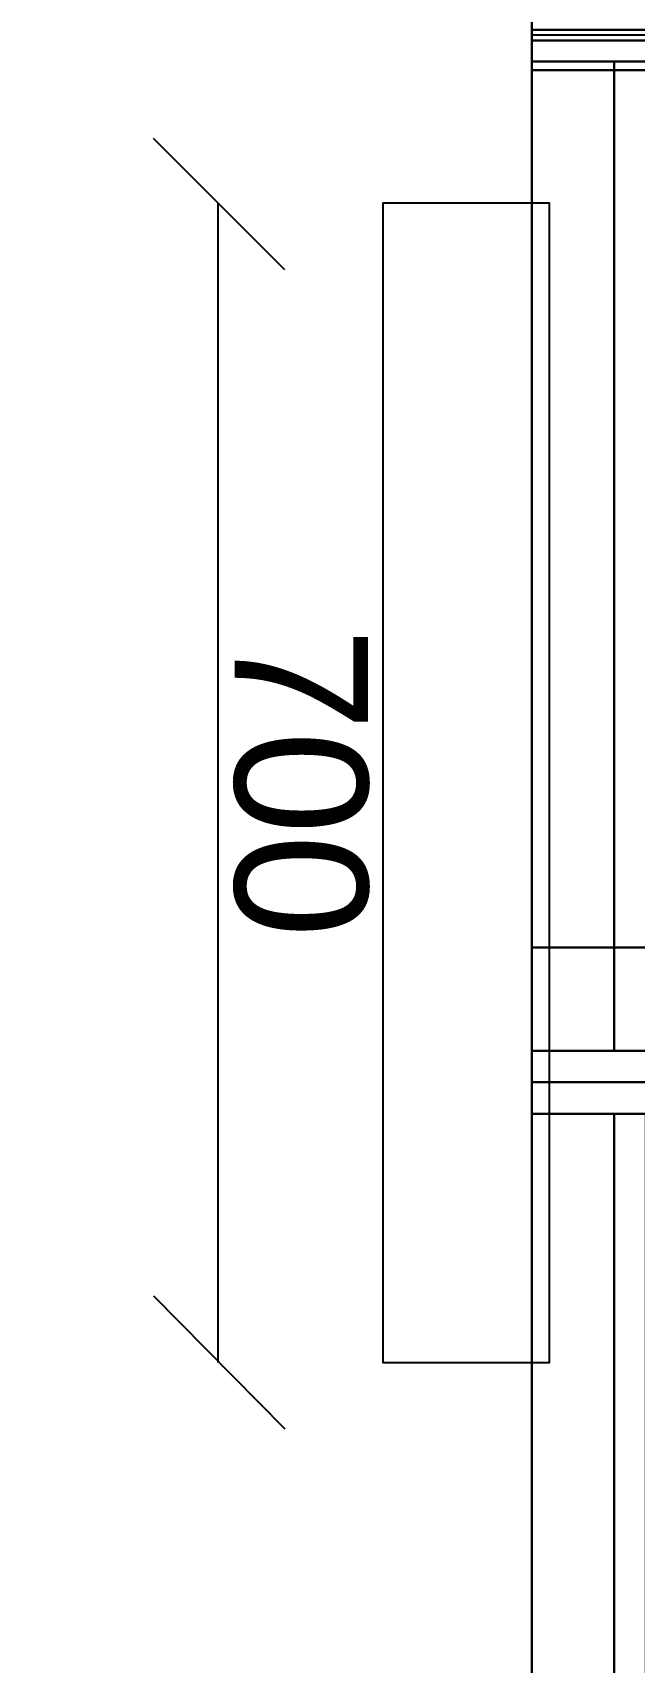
# Model space of a CAD drawing. Header units: millimetres. Extents: x -5841 to 140562, y 1006 to 102310.
# Drawn here: x 96782 to 97145, y 16546 to 17531 of the extents above; entities that cross this region are included whole.
import ezdxf

# ---------------------------------------------------------------- set-up
doc = ezdxf.new("R2010")
doc.units = ezdxf.units.MM
doc.header["$LTSCALE"] = 10
for name, color, linetype in [('PDF18_0', 7, 'Continuous'), ('PDF18_1-Dim-01', 7, 'Continuous'), ('PDF18_Text', 7, 'Continuous')]:
    doc.layers.add(name, color=color, linetype=linetype)
for name, color, linetype, true_color in [('PDF18_1-Cab-01', 7, 'Continuous', 0x545454), ('PDF18_1-Cab_2D-01', 7, 'Continuous', 0x545454), ('PDF18_1-Cab_Back-01', 7, 'Continuous', 0xddc16e), ('PDF18_1-Cab_Inside-01', 7, 'Continuous', 0xddc16e), ('PDF18_1-Cab_Outside-01', 7, 'Continuous', 0xddc16e)]:
    doc.layers.add(name, color=color, linetype=linetype, true_color=true_color)
doc.styles.add('PDF ArialMT', font='arial.ttf')

msp = doc.modelspace()

# ---------------------------------------------------------------- linework, layer by layer
at = {"layer": 'PDF18_0', "lineweight": 0}
msp.add_lwpolyline([(96769.9644, 14937.76929), (97083.22314, 14937.76929), (97083.22314, 19505.42029), (97083.22314, 20461.0711), (96769.9644, 20461.0711)], dxfattribs=at)
at = {"layer": 'PDF18_0', "lineweight": 25}
msp.add_lwpolyline([(97083.22314, 18383.61537), (97083.22314, 15317.70133)], dxfattribs=at)
for points in [[(97083.22314, 16896.69468), (97710.79891, 16896.69468), (97710.79891, 17532.73691), (97083.22314, 17532.73691)], [(97083.22314, 15997.13413), (97710.79891, 15997.13413), (97710.79891, 16896.69468), (97083.22314, 16896.69468)]]:
    msp.add_lwpolyline(points, close=True, dxfattribs=at)
at = {"layer": 'PDF18_1-Cab-01', "lineweight": 25}
for points in [[(97083.22314, 18383.61537), (97083.22314, 17484.05481), (97083.22314, 16848.01258)], [(97083.22314, 17495.69618), (97083.22314, 18365.62416), (97083.22314, 17495.69618), (97083.22314, 17477.70497), (97083.22314, 17459.71376), (97083.22314, 16929.50219), (97083.22314, 17459.71376)]]:
    msp.add_lwpolyline(points, dxfattribs=at)
for points in [[(97483.26301, 17526.38707), (97483.26301, 17544.37828), (97083.22314, 17544.37828), (97083.22314, 17526.38707)], [(97686.45786, 16896.69468), (97686.45786, 17532.73691), (97083.22314, 17532.73691), (97083.22314, 16896.69468)], [(97383.78219, 15364.26682), (97383.78219, 17529.56199), (97083.22314, 17529.56199), (97083.22314, 15364.26682)], [(97402.83171, 17508.39586), (97402.83171, 17526.38707), (97083.22314, 17526.38707), (97083.22314, 17508.39586)], [(97402.83171, 16978.18429), (97402.83171, 17508.39586), (97083.22314, 17508.39586), (97083.22314, 16978.18429)], [(97093.8062, 16727.36564), (97093.8062, 17427.96457), (96993.26708, 17427.96457), (96993.26708, 16727.36564)], [(97402.83171, 15916.70283), (97402.83171, 16978.18429), (97083.22314, 16978.18429), (97083.22314, 15916.70283)], [(97686.45786, 15997.13413), (97686.45786, 16896.69468), (97083.22314, 16896.69468), (97083.22314, 15997.13413)]]:
    msp.add_lwpolyline(points, close=True, dxfattribs=at)
at = {"layer": 'PDF18_1-Cab_2D-01', "lineweight": 25}
for points in [[(97083.22314, 18383.61537), (97083.22314, 17484.05481), (97083.22314, 16848.01258)], [(97083.22314, 17495.69618), (97083.22314, 18365.62416), (97083.22314, 17495.69618), (97083.22314, 17477.70497), (97083.22314, 17459.71376), (97083.22314, 16929.50219), (97083.22314, 17459.71376)]]:
    msp.add_lwpolyline(points, dxfattribs=at)
for points in [[(97083.22314, 17526.38707), (97483.26301, 17526.38707), (97483.26301, 17544.37828), (97083.22314, 17544.37828)], [(97083.22314, 16896.69468), (97686.45786, 16896.69468), (97686.45786, 17532.73691), (97083.22314, 17532.73691)], [(97083.22314, 15364.26682), (97383.78219, 15364.26682), (97383.78219, 17529.56199), (97083.22314, 17529.56199)], [(97083.22314, 17508.39586), (97402.83171, 17508.39586), (97402.83171, 17526.38707), (97083.22314, 17526.38707)], [(97083.22314, 16978.18429), (97402.83171, 16978.18429), (97402.83171, 17508.39586), (97083.22314, 17508.39586)], [(96993.26708, 16727.36564), (97093.8062, 16727.36564), (97093.8062, 17427.96457), (96993.26708, 17427.96457)], [(97083.22314, 15916.70283), (97402.83171, 15916.70283), (97402.83171, 16978.18429), (97083.22314, 16978.18429)], [(97083.22314, 15997.13413), (97686.45786, 15997.13413), (97686.45786, 16896.69468), (97083.22314, 16896.69468)]]:
    msp.add_lwpolyline(points, close=True, dxfattribs=at)
at = {"layer": 'PDF18_1-Cab_Back-01', "lineweight": 25}
for points in [[(97132.96355, 17513.68739), (97152.01306, 17513.68739)], [(97152.01306, 16915.7442), (97132.96355, 16915.7442), (97132.96355, 17513.68739), (97132.96355, 16915.7442), (97152.01306, 16915.7442), (97132.96355, 16915.7442), (97152.01306, 16915.7442)], [(97152.01306, 17513.68739), (97132.96355, 17513.68739), (97152.01306, 17513.68739), (97132.96355, 17513.68739), (97152.01306, 17513.68739)], [(97152.01306, 16915.7442), (97132.96355, 16915.7442), (97132.96355, 17513.68739), (97132.96355, 16915.7442), (97152.01306, 16915.7442)], [(97152.01306, 17513.68739), (97132.96355, 17513.68739), (97132.96355, 16915.7442), (97152.01306, 16915.7442), (97132.96355, 16915.7442), (97132.96355, 17513.68739), (97132.96355, 16915.7442)], [(97132.96355, 16877.64517), (97152.01306, 16877.64517), (97152.01306, 16016.18365)], [(97132.96355, 16016.18365), (97132.96355, 16877.64517), (97132.96355, 16016.18365)], [(97152.01306, 16016.18365), (97152.01306, 16877.64517), (97132.96355, 16877.64517), (97152.01306, 16877.64517), (97132.96355, 16877.64517), (97152.01306, 16877.64517), (97152.01306, 16016.18365)], [(97132.96355, 16016.18365), (97132.96355, 16877.64517), (97132.96355, 16016.18365)], [(97152.01306, 16016.18365), (97152.01306, 16877.64517), (97132.96355, 16877.64517), (97132.96355, 16016.18365)], [(97132.96355, 16016.18365), (97132.96355, 16877.64517), (97132.96355, 16016.18365)]]:
    msp.add_lwpolyline(points, dxfattribs=at)
at = {"layer": 'PDF18_1-Cab_Inside-01', "lineweight": 25}
for points in [[(97083.22314, 17513.68739), (97661.05851, 17513.68739), (97661.05851, 16915.7442), (97083.22314, 16915.7442), (97083.22314, 17513.68739), (97661.05851, 17513.68739), (97661.05851, 16915.7442), (97083.22314, 16915.7442)], [(97083.22314, 16915.7442), (97661.05851, 16915.7442), (97661.05851, 17513.68739), (97083.22314, 17513.68739), (97083.22314, 16915.7442), (97661.05851, 16915.7442), (97661.05851, 17513.68739), (97083.22314, 17513.68739)], [(97083.22314, 16016.18365), (97661.05851, 16016.18365), (97661.05851, 16877.64517), (97083.22314, 16877.64517), (97083.22314, 16016.18365), (97661.05851, 16016.18365), (97661.05851, 16877.64517), (97083.22314, 16877.64517)]]:
    msp.add_lwpolyline(points, close=True, dxfattribs=at)
at = {"layer": 'PDF18_1-Cab_Outside-01', "lineweight": 25}
for points in [[(97083.22314, 17532.73691), (97661.05851, 17532.73691), (97661.05851, 17513.68739), (97083.22314, 17513.68739)], [(97083.22314, 16915.7442), (97661.05851, 16915.7442), (97661.05851, 17513.68739), (97083.22314, 17513.68739), (97083.22314, 16915.7442), (97661.05851, 16915.7442)], [(97083.22314, 16915.7442), (97661.05851, 16915.7442), (97661.05851, 17513.68739), (97083.22314, 17513.68739), (97083.22314, 16915.7442), (97661.05851, 16915.7442)], [(97083.22314, 17513.68739), (97661.05851, 17513.68739), (97661.05851, 16915.7442), (97083.22314, 16915.7442)], [(97083.22314, 17513.68739), (97083.22314, 16915.7442), (97083.22314, 17513.68739), (97661.05851, 17513.68739), (97661.05851, 16915.7442), (97083.22314, 16915.7442)], [(97083.22314, 16896.69468), (97083.22314, 16915.7442), (97661.05851, 16915.7442), (97661.05851, 16896.69468)], [(97083.22314, 16896.69468), (97661.05851, 16896.69468), (97661.05851, 16877.64517), (97083.22314, 16877.64517)], [(97083.22314, 16877.64517), (97661.05851, 16877.64517), (97661.05851, 16016.18365), (97083.22314, 16016.18365)], [(97083.22314, 16877.64517), (97083.22314, 16016.18365), (97083.22314, 16877.64517), (97661.05851, 16877.64517), (97661.05851, 16016.18365), (97083.22314, 16016.18365)]]:
    msp.add_lwpolyline(points, close=True, dxfattribs=at)
for points in [[(97083.22314, 17513.68739), (97661.05851, 17513.68739), (97661.05851, 17532.73691), (97661.05851, 17513.68739), (97083.22314, 17513.68739), (97083.22314, 17532.73691), (97083.22314, 17513.68739), (97661.05851, 17513.68739), (97661.05851, 17532.73691)], [(97083.22314, 17532.73691), (97083.22314, 17513.68739), (97083.22314, 17532.73691)], [(97083.22314, 17532.73691), (97083.22314, 17513.68739), (97083.22314, 17532.73691)], [(97661.05851, 17513.68739), (97083.22314, 17513.68739), (97661.05851, 17513.68739)], [(97083.22314, 17513.68739), (97083.22314, 16915.7442), (97083.22314, 17513.68739)], [(97661.05851, 17513.68739), (97083.22314, 17513.68739), (97661.05851, 17513.68739)], [(97083.22314, 17513.68739), (97083.22314, 16915.7442), (97083.22314, 17513.68739)], [(97661.05851, 17513.68739), (97083.22314, 17513.68739), (97661.05851, 17513.68739)], [(97661.05851, 17513.68739), (97083.22314, 17513.68739), (97661.05851, 17513.68739)], [(97083.22314, 17513.68739), (97083.22314, 16915.7442), (97083.22314, 17513.68739)], [(97661.05851, 16896.69468), (97083.22314, 16896.69468), (97083.22314, 16877.64517), (97083.22314, 16896.69468), (97661.05851, 16896.69468), (97083.22314, 16896.69468), (97661.05851, 16896.69468), (97083.22314, 16896.69468), (97083.22314, 16877.64517), (97083.22314, 16896.69468), (97661.05851, 16896.69468), (97083.22314, 16896.69468), (97083.22314, 16915.7442), (97083.22314, 16896.69468), (97083.22314, 16915.7442), (97661.05851, 16915.7442)], [(97661.05851, 16915.7442), (97083.22314, 16915.7442), (97083.22314, 16896.69468), (97661.05851, 16896.69468), (97083.22314, 16896.69468), (97083.22314, 16915.7442), (97661.05851, 16915.7442)], [(97083.22314, 16915.7442), (97661.05851, 16915.7442), (97083.22314, 16915.7442)], [(97083.22314, 16915.7442), (97661.05851, 16915.7442), (97083.22314, 16915.7442)], [(97661.05851, 16877.64517), (97083.22314, 16877.64517), (97083.22314, 16896.69468), (97083.22314, 16877.64517), (97661.05851, 16877.64517)], [(97661.05851, 16896.69468), (97083.22314, 16896.69468), (97661.05851, 16896.69468)], [(97083.22314, 16877.64517), (97661.05851, 16877.64517)], [(97661.05851, 16877.64517), (97083.22314, 16877.64517), (97661.05851, 16877.64517)], [(97661.05851, 16877.64517), (97083.22314, 16877.64517), (97661.05851, 16877.64517)], [(97083.22314, 16877.64517), (97083.22314, 16016.18365), (97083.22314, 16877.64517)]]:
    msp.add_lwpolyline(points, dxfattribs=at)
at = {"layer": 'PDF18_1-Dim-01', "lineweight": 25}
for points in [[(96934.00192, 17387.74892), (96854.62893, 17467.12191)], [(96893.78627, 16727.36564), (96893.78627, 17427.96457)], [(96854.62893, 16767.58129), (96934.00192, 16687.14999)]]:
    msp.add_lwpolyline(points, dxfattribs=at)

# ---------------------------------------------------------------- texts
at = {"layer": 'PDF18_Text', "insert": (96943.35765, 17171.51202), "char_height": 80.466868, "attachment_point": 4, "rotation": 270, "style": 'PDF ArialMT'}
msp.add_mtext('700', dxfattribs=at)

doc.saveas('drawing.dxf')
